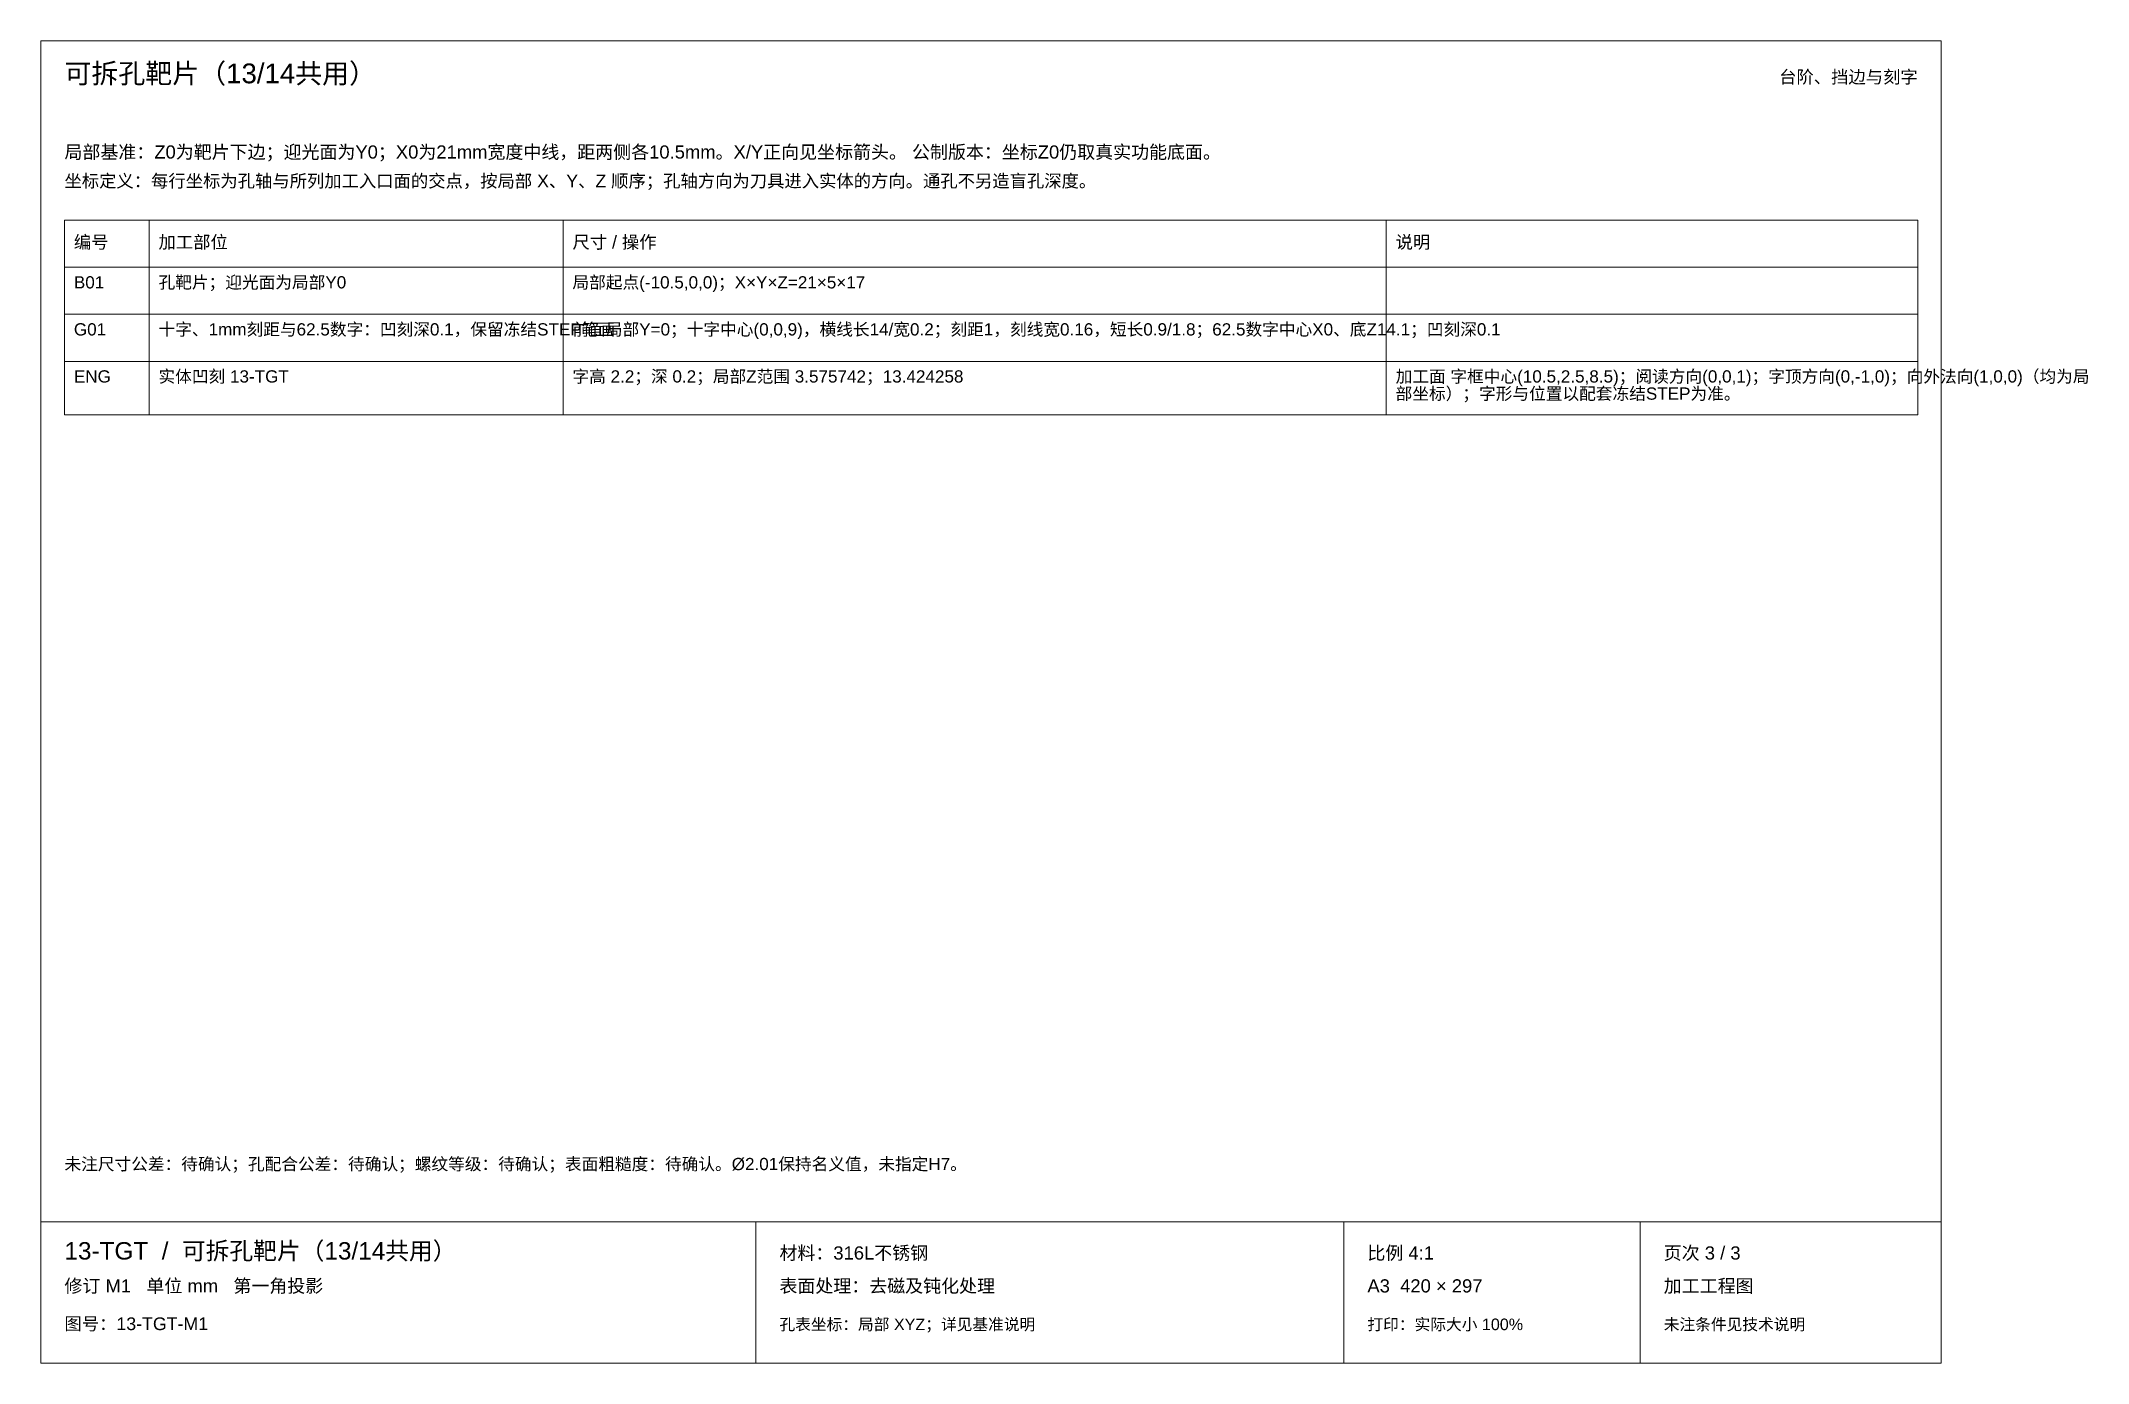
# Paper-space layout '03_孔表及加工说明' of a CAD drawing. Header units: millimetres. Extents: x 8 to 443, y 8 to 289.
import ezdxf
from ezdxf.enums import TextEntityAlignment as Align

# ---------------------------------------------------------------- set-up
doc = ezdxf.new("R2010")
doc.units = ezdxf.units.MM
doc.layers.add('ANNOTATIONS', color=7, linetype='CONTINUOUS', lineweight=18)
doc.styles.add('CJK', font='Arial Unicode.ttf')

psp = doc.layouts.new('03_孔表及加工说明')

# ---------------------------------------------------------------- linework, layer by layer
at = {"layer": 'ANNOTATIONS'}
for p, q in [((412, 289), (8, 289)), ((8, 289), (8, 8)), ((412, 8), (412, 289)), ((31, 250.9), (13, 250.9)), ((13, 250.9), (13, 240.9)), ((31, 240.9), (31, 250.9)), ((119, 250.9), (31, 250.9)), ((31, 250.9), (31, 240.9)), ((119, 240.9), (119, 250.9)), ((294, 250.9), (119, 250.9)), ((119, 250.9), (119, 240.9)), ((294, 240.9), (294, 250.9)), ((407, 250.9), (294, 250.9)), ((294, 250.9), (294, 240.9)), ((407, 240.9), (407, 250.9)), ((13, 240.9), (31, 240.9)), ((31, 240.9), (13, 240.9)), ((13, 240.9), (13, 230.9)), ((31, 240.9), (119, 240.9)), ((31, 230.9), (31, 240.9)), ((119, 240.9), (31, 240.9)), ((31, 240.9), (31, 230.9)), ((119, 240.9), (294, 240.9)), ((119, 230.9), (119, 240.9)), ((294, 240.9), (119, 240.9)), ((119, 240.9), (119, 230.9)), ((294, 240.9), (407, 240.9)), ((294, 230.9), (294, 240.9)), ((407, 240.9), (294, 240.9)), ((294, 240.9), (294, 230.9)), ((407, 230.9), (407, 240.9)), ((13, 230.9), (31, 230.9)), ((31, 230.9), (13, 230.9)), ((13, 230.9), (13, 220.9)), ((31, 230.9), (119, 230.9)), ((31, 220.9), (31, 230.9)), ((119, 230.9), (31, 230.9)), ((31, 230.9), (31, 220.9)), ((119, 230.9), (294, 230.9)), ((119, 220.9), (119, 230.9)), ((294, 230.9), (119, 230.9)), ((119, 230.9), (119, 220.9)), ((294, 230.9), (407, 230.9)), ((294, 220.9), (294, 230.9)), ((407, 230.9), (294, 230.9)), ((294, 230.9), (294, 220.9)), ((407, 220.9), (407, 230.9)), ((13, 220.9), (31, 220.9)), ((31, 220.9), (13, 220.9)), ((13, 220.9), (13, 209.5)), ((31, 220.9), (119, 220.9)), ((31, 209.5), (31, 220.9)), ((119, 220.9), (31, 220.9)), ((31, 220.9), (31, 209.5)), ((119, 220.9), (294, 220.9)), ((119, 209.5), (119, 220.9)), ((294, 220.9), (119, 220.9)), ((119, 220.9), (119, 209.5)), ((294, 220.9), (407, 220.9)), ((294, 209.5), (294, 220.9)), ((407, 220.9), (294, 220.9)), ((294, 220.9), (294, 209.5)), ((407, 209.5), (407, 220.9)), ((13, 209.5), (31, 209.5)), ((31, 209.5), (119, 209.5)), ((119, 209.5), (294, 209.5)), ((294, 209.5), (407, 209.5)), ((8, 38), (412, 38)), ((160, 8), (160, 38)), ((285, 8), (285, 38)), ((348, 8), (348, 38)), ((8, 8), (412, 8))]:
    psp.add_line(p, q, dxfattribs=at)

# ---------------------------------------------------------------- texts
at = {"layer": 'ANNOTATIONS', "style": 'CJK'}
for s, height, p in [('可拆孔靶片（13/14共用）', 4.2, (13, 280)), ('局部基准：Z0为靶片下边；迎光面为Y0；X0为21mm宽度中线，距两侧各10.5mm。X/Y正向见坐标箭头。 公制版本：坐标Z0仍取真实功能底面。', 2.8, (13, 264)), ('坐标定义：每行坐标为孔轴与所列加工入口面的交点，按局部 X、Y、Z 顺序；孔轴方向为刀具进入实体的方向。通孔不另造盲孔深度。', 2.7, (13, 257.9)), ('编号', 2.7, (15, 244.9)), ('加工部位', 2.7, (33, 244.9)), ('尺寸 / 操作', 2.7, (121, 244.9)), ('说明', 2.7, (296, 244.9)), ('孔靶片；迎光面为局部Y0', 2.6, (33, 236.4)), ('局部起点(-10.5,0,0)；X×Y×Z=21×5×17', 2.6, (121, 236.4)), ('B01', 2.6, (15, 236.4)), ('G01', 2.6, (15, 226.4)), ('十字、1mm刻距与62.5数字：凹刻深0.1，保留冻结STEP笔画', 2.6, (33, 226.4)), ('前面局部Y=0；十字中心(0,0,9)，横线长14/宽0.2；刻距1，刻线宽0.16，短长0.9/1.8；62.5数字中心X0、底Z14.1；凹刻深0.1', 2.6, (121, 226.4)), ('ENG', 2.6, (15, 216.4)), ('实体凹刻 13-TGT', 2.6, (33, 216.4)), ('字高 2.2；深 0.2；局部Z范围 3.575742；13.424258', 2.6, (121, 216.4)), ('加工面 字框中心(10.5,2.5,8.5)；阅读方向(0,0,1)；字顶方向(0,-1,0)；向外法向(1,0,0)（均为局', 2.6, (296, 216.4)), ('部坐标）；字形与位置以配套冻结STEP为准。', 2.6, (296, 212.75)), ('未注尺寸公差：待确认；孔配合公差：待确认；螺纹等级：待确认；表面粗糙度：待确认。Ø2.01保持名义值，未指定H7。', 2.6, (13, 49)), ('13-TGT  /  可拆孔靶片（13/14共用）', 3.7, (13, 30)), ('材料：316L不锈钢', 2.8, (165, 30)), ('比例 4:1', 2.8, (290, 30)), ('页次 3 / 3', 2.8, (353, 30)), ('修订 M1   单位 mm   第一角投影', 2.8, (13, 23)), ('表面处理：去磁及钝化处理', 2.8, (165, 23)), ('加工工程图', 2.8, (353, 23)), ('A3  420 × 297', 2.8, (290, 23)), ('图号：13-TGT-M1', 2.7, (13, 15)), ('孔表坐标：局部 XYZ；详见基准说明', 2.45, (165, 15)), ('打印：实际大小 100%', 2.45, (290, 15)), ('未注条件见技术说明', 2.45, (353, 15))]:
    psp.add_text(s, height=height, dxfattribs=at).set_placement(p)
psp.add_text('台阶、挡边与刻字', height=2.7, dxfattribs=at).set_placement((407, 280), align=Align.RIGHT)

doc.saveas('drawing.dxf')
